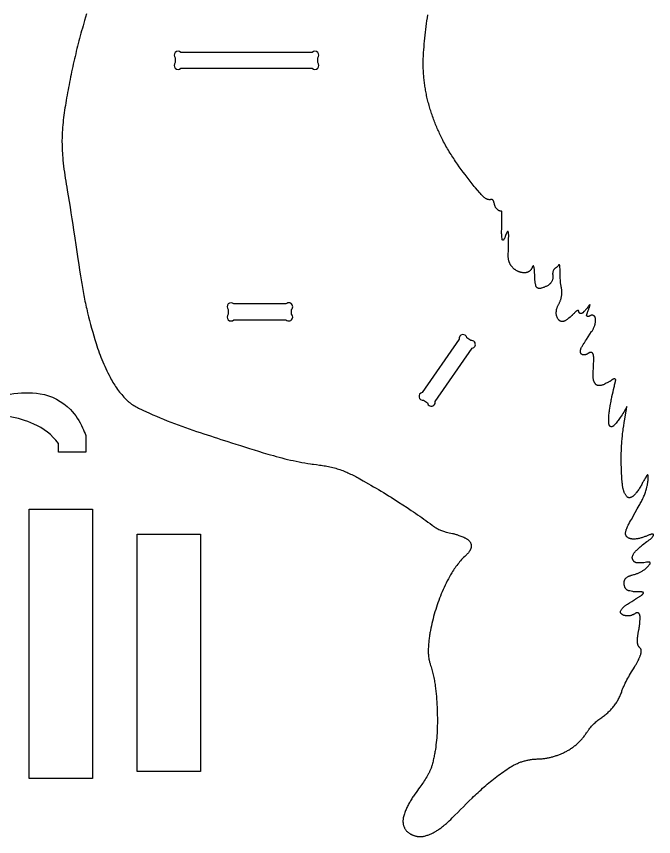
# Model space of a CAD drawing. Extents: x -775 to 742, y -538 to 729.
# Drawn here: x 119.4 to 361, y -532.9 to -222 of the extents above; entities that cross this region are included whole.
import ezdxf

# ---------------------------------------------------------------- set-up
doc = ezdxf.new("R2010")
doc.units = 0
doc.header["$MEASUREMENT"] = 0
doc.layers.get('0').update_dxf_attribs({"linetype": 'CONTINUOUS'})

msp = doc.modelspace()

# ---------------------------------------------------------------- linework, layer by layer
msp.add_lwpolyline([(146.04, -221.04), (145.64, -222.34), (145.25, -223.64), (144.97, -224.6), (144.69, -225.56), (144.42, -226.52), (144.15, -227.49), (143.89, -228.45), (143.63, -229.42), (143.37, -230.39), (143.12, -231.35), (142.87, -232.32), (142.62, -233.29), (142.38, -234.26), (142.14, -235.24), (141.9, -236.21), (141.67, -237.18), (141.44, -238.16), (141.22, -239.13), (141, -240.11), (140.78, -241.09), (140.57, -242.07), (140.36, -243.04), (140.15, -244.02), (139.95, -245), (139.75, -245.99), (139.56, -246.97), (139.37, -247.95), (139.18, -248.93), (139, -249.92), (138.82, -250.9), (138.64, -251.89), (138.46, -252.87), (138.3, -253.86), (138.13, -254.85), (137.98, -255.77), (137.83, -256.69), (137.69, -257.62), (137.55, -258.54), (137.43, -259.47), (137.31, -260.4), (137.19, -261.32), (137.09, -262.25), (137, -263.18), (136.92, -264.11), (136.85, -265.04), (136.79, -265.98), (136.75, -266.91), (136.73, -267.38), (136.72, -267.84), (136.71, -268.31), (136.7, -268.78), (136.7, -269.25), (136.7, -269.71), (136.71, -270.29), (136.72, -270.86), (136.73, -271.43), (136.75, -272), (136.78, -272.57), (136.81, -273.14), (136.84, -273.71), (136.88, -274.28), (136.92, -274.85), (136.97, -275.42), (137.07, -276.56), (137.18, -277.7), (137.31, -278.83), (137.45, -279.97), (137.6, -281.1), (137.76, -282.23), (137.93, -283.36), (138.1, -284.49), (138.29, -285.62), (138.48, -286.75), (138.67, -287.87), (139.05, -290.04), (139.41, -292.2), (139.77, -294.37), (140.11, -296.53), (140.45, -298.7), (140.79, -300.87), (141.11, -303.04), (141.44, -305.21), (142.08, -309.55), (142.73, -313.9), (143.05, -316.07), (143.38, -318.23), (143.71, -320.4), (144.05, -322.57), (144.17, -323.31), (144.29, -324.06), (144.42, -324.8), (144.55, -325.54), (144.68, -326.28), (144.82, -327.02), (144.96, -327.76), (145.11, -328.5), (145.26, -329.23), (145.41, -329.97), (145.57, -330.71), (145.73, -331.44), (145.9, -332.18), (146.06, -332.91), (146.41, -334.38), (146.77, -335.84), (147.14, -337.3), (147.53, -338.76), (147.93, -340.21), (148.34, -341.66), (148.76, -343.1), (149.19, -344.54), (149.64, -345.98), (149.92, -346.86), (150.21, -347.74), (150.51, -348.62), (150.83, -349.49), (151.15, -350.36), (151.49, -351.22), (151.83, -352.08), (152.18, -352.94), (152.55, -353.79), (152.93, -354.64), (153.31, -355.48), (153.71, -356.32), (154.12, -357.15), (154.53, -357.98), (154.96, -358.8), (155.4, -359.61), (155.71, -360.17), (156.03, -360.72), (156.36, -361.26), (156.7, -361.8), (157.05, -362.33), (157.41, -362.85), (157.77, -363.37), (158.15, -363.88), (158.54, -364.39), (158.94, -364.88), (159.35, -365.37), (159.76, -365.85), (160.19, -366.32), (160.63, -366.79), (161.08, -367.24), (161.53, -367.68), (161.72, -367.85), (161.91, -368.02), (162.1, -368.19), (162.3, -368.35), (162.5, -368.5), (162.7, -368.66), (162.9, -368.81), (163.11, -368.95), (163.32, -369.09), (163.53, -369.23), (163.95, -369.5), (164.39, -369.76), (164.83, -370.01), (165.28, -370.25), (165.73, -370.49), (166.19, -370.71), (166.65, -370.94), (167.11, -371.15), (167.57, -371.36), (168.49, -371.78), (169.83, -372.38), (171.18, -372.98), (172.52, -373.56), (173.88, -374.14), (175.23, -374.7), (176.6, -375.26), (177.96, -375.8), (179.33, -376.34), (180.71, -376.86), (182.08, -377.38), (183.47, -377.88), (184.85, -378.37), (186.24, -378.85), (187.64, -379.31), (189.04, -379.77), (190.44, -380.21), (191.75, -380.62), (193.06, -381.04), (194.36, -381.46), (195.67, -381.89), (196.98, -382.32), (198.28, -382.75), (199.59, -383.17), (200.9, -383.58), (202.63, -384.11), (204.35, -384.66), (207.79, -385.76), (209.51, -386.31), (211.24, -386.85), (212.96, -387.38), (213.83, -387.64), (214.69, -387.89), (215.76, -388.2), (216.83, -388.5), (217.91, -388.8), (218.98, -389.09), (220.06, -389.37), (221.14, -389.64), (222.22, -389.9), (223.31, -390.15), (224.39, -390.39), (225.48, -390.62), (226.57, -390.84), (227.67, -391.04), (228.76, -391.23), (229.86, -391.41), (230.96, -391.58), (231.51, -391.66), (232.06, -391.73), (233.2, -391.88), (234.33, -392.04), (234.9, -392.13), (235.47, -392.21), (236.03, -392.3), (236.6, -392.4), (237.16, -392.5), (237.72, -392.61), (238.28, -392.73), (238.84, -392.86), (239.4, -392.99), (239.95, -393.14), (240.51, -393.29), (241.06, -393.46), (241.58, -393.62), (242.09, -393.8), (242.6, -393.98), (243.11, -394.17), (243.62, -394.37), (244.12, -394.57), (244.62, -394.79), (245.11, -395), (245.6, -395.23), (246.09, -395.46), (246.58, -395.7), (247.07, -395.94), (247.55, -396.19), (248.03, -396.44), (248.5, -396.7), (248.98, -396.96), (250.92, -398.05), (252.86, -399.14), (253.83, -399.69), (254.79, -400.25), (255.76, -400.81), (256.72, -401.37), (257.67, -401.93), (258.63, -402.51), (259.58, -403.08), (260.53, -403.67), (261.47, -404.26), (262.41, -404.85), (263.34, -405.46), (264.27, -406.07), (265.88, -407.14), (267.49, -408.2), (269.1, -409.26), (269.91, -409.8), (270.71, -410.34), (271.51, -410.88), (272.3, -411.42), (273.09, -411.97), (273.88, -412.53), (274.66, -413.09), (275.44, -413.66), (276.21, -414.24), (276.98, -414.82), (277.28, -415.05), (277.59, -415.27), (277.9, -415.49), (278.22, -415.69), (278.54, -415.89), (278.87, -416.08), (279.2, -416.26), (279.54, -416.43), (279.88, -416.59), (280.23, -416.75), (280.58, -416.89), (280.93, -417.02), (281.29, -417.14), (281.65, -417.25), (282.01, -417.35), (282.38, -417.44), (282.94, -417.56), (283.52, -417.69), (284.1, -417.81), (284.68, -417.94), (284.97, -418.01), (285.26, -418.09), (285.54, -418.16), (285.81, -418.24), (286.09, -418.32), (286.35, -418.41), (286.61, -418.5), (286.86, -418.6), (287.2, -418.74), (287.54, -418.87), (288.26, -419.14), (288.63, -419.29), (288.99, -419.44), (289.35, -419.6), (289.52, -419.69), (289.7, -419.78), (289.87, -419.87), (290.03, -419.97), (290.2, -420.07), (290.36, -420.18), (290.51, -420.29), (290.66, -420.41), (290.8, -420.53), (290.93, -420.66), (291.06, -420.79), (291.19, -420.93), (291.3, -421.08), (291.41, -421.23), (291.5, -421.39), (291.59, -421.56), (291.67, -421.73), (291.74, -421.91), (291.78, -422.05), (291.82, -422.19), (291.84, -422.33), (291.86, -422.47), (291.87, -422.61), (291.87, -422.75), (291.87, -422.89), (291.86, -423.03), (291.84, -423.17), (291.81, -423.3), (291.78, -423.44), (291.74, -423.58), (291.7, -423.71), (291.65, -423.84), (291.6, -423.97), (291.54, -424.11), (291.48, -424.23), (291.41, -424.36), (291.34, -424.49), (291.26, -424.61), (291.18, -424.74), (291.1, -424.86), (290.92, -425.09), (290.74, -425.32), (290.55, -425.53), (290.35, -425.74), (290.15, -425.94), (289.75, -426.31), (289.35, -426.7), (288.96, -427.1), (288.57, -427.5), (288.19, -427.91), (287.81, -428.32), (287.44, -428.75), (287.08, -429.18), (286.72, -429.62), (286.38, -430.06), (286.04, -430.51), (285.71, -430.96), (285.39, -431.43), (285.08, -431.89), (284.78, -432.36), (284.49, -432.84), (284.04, -433.62), (283.6, -434.4), (283.18, -435.19), (282.76, -435.98), (282.36, -436.78), (281.96, -437.59), (281.58, -438.4), (281.21, -439.22), (280.85, -440.05), (280.5, -440.87), (280.16, -441.71), (279.83, -442.54), (279.51, -443.38), (279.21, -444.23), (278.92, -445.08), (278.63, -445.93), (278.36, -446.79), (278.09, -447.67), (277.84, -448.54), (277.59, -449.42), (277.35, -450.31), (277.13, -451.19), (276.92, -452.09), (276.72, -452.98), (276.53, -453.87), (276.36, -454.77), (276.28, -455.22), (276.2, -455.67), (276.13, -456.12), (276.06, -456.58), (275.99, -457.03), (275.93, -457.48), (275.87, -457.93), (275.82, -458.39), (275.77, -458.84), (275.72, -459.29), (275.68, -459.75), (275.64, -460.2), (275.6, -460.66), (275.58, -461.12), (275.56, -461.58), (275.54, -462.04), (275.54, -462.5), (275.54, -462.96), (275.56, -463.42), (275.58, -463.88), (275.62, -464.33), (275.67, -464.79), (275.73, -465.24), (275.77, -465.47), (275.81, -465.7), (275.86, -465.92), (275.91, -466.14), (275.96, -466.37), (276.01, -466.59), (276.08, -466.81), (276.14, -467.03), (276.21, -467.25), (276.28, -467.47), (276.46, -467.98), (276.62, -468.49), (276.78, -469), (276.93, -469.51), (277.07, -470.02), (277.2, -470.54), (277.33, -471.06), (277.45, -471.58), (277.56, -472.1), (277.67, -472.62), (277.77, -473.14), (277.87, -473.67), (277.95, -474.19), (278.04, -474.72), (278.11, -475.25), (278.18, -475.78), (278.31, -476.78), (278.42, -477.78), (278.52, -478.78), (278.62, -479.78), (278.7, -480.79), (278.77, -481.79), (278.83, -482.79), (278.89, -483.79), (278.93, -484.8), (278.96, -485.8), (278.98, -486.81), (278.99, -487.81), (279, -488.82), (278.99, -489.83), (278.97, -490.83), (278.95, -491.84), (278.91, -492.74), (278.87, -493.64), (278.81, -494.54), (278.75, -495.43), (278.67, -496.33), (278.58, -497.22), (278.47, -498.11), (278.36, -499), (278.23, -499.89), (278.15, -500.33), (278.08, -500.77), (278, -501.21), (277.92, -501.66), (277.84, -502.1), (277.75, -502.54), (277.65, -502.98), (277.56, -503.42), (277.46, -503.85), (277.35, -504.29), (277.24, -504.73), (277.13, -505.17), (277.01, -505.6), (276.89, -506.04), (276.81, -506.32), (276.72, -506.59), (276.63, -506.87), (276.53, -507.14), (276.43, -507.41), (276.32, -507.68), (276.2, -507.94), (276.08, -508.21), (275.96, -508.47), (275.83, -508.73), (275.7, -508.99), (275.57, -509.24), (275.43, -509.5), (275.29, -509.75), (274.99, -510.25), (274.69, -510.74), (274.38, -511.23), (274.05, -511.72), (273.73, -512.19), (273.39, -512.67), (273.06, -513.14), (272.38, -514.07), (271.89, -514.74), (271.41, -515.41), (270.92, -516.09), (270.44, -516.78), (269.97, -517.48), (269.74, -517.83), (269.51, -518.19), (269.28, -518.54), (269.06, -518.9), (268.84, -519.26), (268.63, -519.62), (268.42, -519.99), (268.22, -520.36), (268.02, -520.73), (267.83, -521.1), (267.64, -521.47), (267.46, -521.85), (267.29, -522.23), (267.12, -522.61), (266.97, -523), (266.81, -523.39), (266.67, -523.78), (266.54, -524.17), (266.41, -524.57), (266.3, -524.97), (266.19, -525.37), (266.09, -525.78), (266.06, -525.96), (266.02, -526.16), (266, -526.35), (265.98, -526.54), (265.97, -526.74), (265.96, -526.93), (265.96, -527.13), (265.96, -527.32), (265.98, -527.52), (265.99, -527.71), (266.02, -527.9), (266.05, -528.1), (266.09, -528.29), (266.13, -528.47), (266.18, -528.66), (266.24, -528.84), (266.31, -529.05), (266.39, -529.25), (266.48, -529.45), (266.58, -529.65), (266.69, -529.84), (266.81, -530.03), (266.93, -530.22), (267.06, -530.4), (267.2, -530.57), (267.35, -530.74), (267.5, -530.9), (267.66, -531.05), (267.83, -531.2), (268, -531.34), (268.17, -531.48), (268.35, -531.6), (268.51, -531.7), (268.68, -531.8), (268.84, -531.89), (269.01, -531.98), (269.18, -532.07), (269.35, -532.15), (269.52, -532.23), (269.7, -532.3), (269.88, -532.37), (270.06, -532.43), (270.24, -532.49), (270.42, -532.55), (270.6, -532.6), (270.79, -532.65), (270.97, -532.69), (271.16, -532.72), (271.35, -532.76), (271.54, -532.78), (271.72, -532.81), (271.91, -532.83), (272.1, -532.84), (272.29, -532.85), (272.48, -532.85), (272.67, -532.85), (272.86, -532.84), (273.05, -532.83), (273.24, -532.81), (273.43, -532.79), (273.62, -532.76), (273.81, -532.73), (273.99, -532.69), (274.18, -532.64), (274.49, -532.56), (274.8, -532.47), (275.1, -532.37), (275.41, -532.27), (275.71, -532.16), (276.01, -532.04), (276.3, -531.92), (276.6, -531.79), (276.89, -531.66), (277.18, -531.52), (277.46, -531.38), (277.75, -531.23), (278.03, -531.07), (278.31, -530.91), (278.58, -530.74), (278.85, -530.57), (279.17, -530.37), (279.48, -530.16), (279.79, -529.94), (280.09, -529.72), (280.39, -529.5), (280.69, -529.27), (280.98, -529.05), (281.27, -528.81), (281.56, -528.57), (281.85, -528.33), (282.13, -528.09), (282.41, -527.85), (282.97, -527.35), (283.52, -526.84), (284.06, -526.32), (284.6, -525.8), (285.13, -525.27), (285.66, -524.74), (286.71, -523.67), (287.76, -522.61), (288.85, -521.51), (289.95, -520.41), (291.06, -519.33), (292.17, -518.24), (292.73, -517.71), (293.29, -517.17), (293.86, -516.64), (294.43, -516.11), (295, -515.59), (295.57, -515.07), (296.15, -514.55), (296.73, -514.03), (297.32, -513.52), (297.9, -513.02), (298.5, -512.52), (299.09, -512.02), (299.69, -511.53), (300.3, -511.05), (300.91, -510.57), (301.52, -510.09), (302.14, -509.62), (302.76, -509.16), (303.39, -508.71), (304.02, -508.26), (304.66, -507.82), (305.31, -507.39), (305.96, -506.96), (306.62, -506.54), (306.91, -506.36), (307.21, -506.18), (307.51, -506.01), (307.82, -505.84), (308.13, -505.68), (308.44, -505.52), (308.75, -505.37), (309.06, -505.23), (309.38, -505.09), (309.7, -504.95), (310.02, -504.82), (310.34, -504.7), (310.67, -504.58), (311, -504.47), (311.33, -504.37), (311.66, -504.26), (311.99, -504.17), (312.32, -504.08), (312.66, -504), (313, -503.92), (313.33, -503.84), (313.67, -503.78), (314.01, -503.72), (314.36, -503.66), (314.7, -503.61), (315.04, -503.57), (315.39, -503.53), (315.73, -503.5), (316.08, -503.47), (316.42, -503.45), (316.77, -503.44), (317.12, -503.43), (317.45, -503.42), (317.79, -503.41), (318.12, -503.39), (318.46, -503.36), (318.79, -503.33), (319.13, -503.3), (319.46, -503.26), (319.8, -503.21), (320.13, -503.16), (320.46, -503.1), (320.79, -503.04), (321.12, -502.98), (321.45, -502.9), (321.78, -502.83), (322.11, -502.75), (322.44, -502.66), (322.76, -502.57), (323.08, -502.48), (323.41, -502.38), (323.73, -502.28), (324.05, -502.18), (324.37, -502.06), (324.68, -501.95), (325, -501.83), (325.31, -501.71), (325.63, -501.59), (325.94, -501.46), (326.24, -501.32), (326.55, -501.19), (326.86, -501.05), (327.16, -500.9), (327.46, -500.76), (327.77, -500.6), (328.08, -500.44), (328.39, -500.27), (328.7, -500.09), (329, -499.91), (329.3, -499.73), (329.59, -499.53), (329.89, -499.34), (330.18, -499.14), (330.46, -498.93), (330.75, -498.72), (331.03, -498.5), (331.3, -498.28), (331.58, -498.05), (331.84, -497.82), (332.11, -497.59), (332.37, -497.35), (332.63, -497.1), (332.88, -496.85), (333.13, -496.6), (333.37, -496.34), (333.61, -496.08), (333.84, -495.81), (334.07, -495.54), (334.3, -495.27), (334.52, -494.99), (334.73, -494.71), (334.94, -494.43), (335.14, -494.14), (335.34, -493.85), (335.54, -493.56), (335.73, -493.26), (335.85, -493.06), (335.98, -492.86), (336.11, -492.67), (336.25, -492.48), (336.39, -492.28), (336.53, -492.1), (336.82, -491.73), (337.12, -491.37), (337.43, -491.02), (337.76, -490.67), (338.09, -490.34), (338.43, -490.01), (338.77, -489.69), (339.13, -489.38), (339.49, -489.08), (339.86, -488.78), (340.23, -488.49), (340.61, -488.21), (340.99, -487.94), (341.33, -487.7), (341.66, -487.46), (341.98, -487.21), (342.31, -486.96), (342.63, -486.7), (342.94, -486.44), (343.25, -486.18), (343.56, -485.91), (343.86, -485.63), (344.16, -485.35), (344.45, -485.07), (344.74, -484.78), (345.02, -484.48), (345.29, -484.18), (345.56, -483.87), (345.82, -483.55), (346.07, -483.24), (346.32, -482.92), (346.55, -482.59), (346.78, -482.26), (346.99, -481.93), (347.2, -481.59), (347.41, -481.24), (347.6, -480.89), (347.79, -480.53), (347.97, -480.17), (348.14, -479.81), (348.3, -479.44), (348.45, -479.07), (348.6, -478.7), (348.74, -478.32), (348.87, -477.94), (348.99, -477.61), (349.11, -477.28), (349.23, -476.96), (349.36, -476.63), (349.49, -476.31), (349.63, -475.99), (349.77, -475.67), (349.92, -475.36), (350.07, -475.04), (350.22, -474.73), (350.54, -474.1), (350.86, -473.49), (351.2, -472.87), (351.54, -472.26), (351.89, -471.66), (352.25, -471.05), (352.61, -470.45), (353.32, -469.25), (353.68, -468.65), (354.03, -468.05), (354.3, -467.59), (354.56, -467.12), (354.82, -466.65), (355.07, -466.17), (355.31, -465.68), (355.43, -465.44), (355.54, -465.2), (355.64, -464.95), (355.75, -464.71), (355.85, -464.46), (355.94, -464.22), (356, -464.04), (356.07, -463.86), (356.12, -463.67), (356.18, -463.48), (356.22, -463.28), (356.26, -463.09), (356.28, -462.89), (356.3, -462.7), (356.3, -462.6), (356.3, -462.51), (356.29, -462.41), (356.28, -462.32), (356.27, -462.23), (356.25, -462.13), (356.23, -462.04), (356.2, -461.96), (356.17, -461.87), (356.13, -461.78), (356.08, -461.7), (356.03, -461.62), (355.98, -461.54), (355.91, -461.46), (355.85, -461.39), (355.77, -461.31), (355.67, -461.22), (355.58, -461.13), (355.5, -461.03), (355.42, -460.93), (355.35, -460.83), (355.28, -460.73), (355.22, -460.63), (355.16, -460.52), (355.11, -460.41), (355.07, -460.3), (355.03, -460.19), (354.99, -460.07), (354.96, -459.95), (354.94, -459.83), (354.91, -459.7), (354.9, -459.58), (354.86, -459.26), (354.84, -458.94), (354.84, -458.62), (354.84, -458.3), (354.85, -457.99), (354.87, -457.68), (354.9, -457.36), (354.94, -457.05), (354.98, -456.74), (355.03, -456.43), (355.08, -456.12), (355.14, -455.81), (355.26, -455.19), (355.38, -454.56), (355.46, -454.12), (355.53, -453.67), (355.59, -453.23), (355.64, -452.79), (355.69, -452.35), (355.73, -451.9), (355.81, -451.01), (355.84, -450.7), (355.86, -450.39), (355.87, -450.08), (355.87, -449.93), (355.87, -449.78), (355.86, -449.62), (355.84, -449.47), (355.82, -449.32), (355.79, -449.17), (355.76, -449.02), (355.71, -448.87), (355.66, -448.71), (355.59, -448.56), (355.56, -448.5), (355.53, -448.45), (355.5, -448.4), (355.46, -448.35), (355.43, -448.31), (355.38, -448.27), (355.34, -448.23), (355.3, -448.2), (355.2, -448.14), (355.1, -448.09), (354.99, -448.05), (354.88, -448.03), (354.77, -448.02), (354.66, -448.02), (354.55, -448.03), (354.43, -448.06), (354.32, -448.1), (354.22, -448.14), (354.11, -448.21), (354.02, -448.28), (353.94, -448.35), (353.86, -448.41), (353.69, -448.52), (353.52, -448.62), (353.35, -448.71), (353.17, -448.79), (352.99, -448.87), (352.63, -449.01), (352.47, -449.07), (352.3, -449.12), (352.13, -449.16), (351.95, -449.19), (351.77, -449.22), (351.58, -449.23), (351.4, -449.24), (351.21, -449.24), (351.03, -449.24), (350.85, -449.23), (350.66, -449.21), (350.49, -449.19), (350.31, -449.16), (350.15, -449.13), (349.98, -449.09), (349.83, -449.05), (349.71, -449.01), (349.57, -448.96), (349.44, -448.9), (349.29, -448.83), (349.15, -448.74), (349.02, -448.65), (348.89, -448.55), (348.76, -448.45), (348.65, -448.33), (348.6, -448.28), (348.56, -448.22), (348.52, -448.15), (348.48, -448.09), (348.45, -448.03), (348.42, -447.96), (348.4, -447.9), (348.38, -447.83), (348.38, -447.77), (348.37, -447.7), (348.38, -447.63), (348.39, -447.56), (348.41, -447.49), (348.44, -447.42), (348.55, -447.21), (348.67, -447), (348.79, -446.8), (348.93, -446.61), (349.07, -446.43), (349.22, -446.25), (349.38, -446.07), (349.55, -445.91), (349.72, -445.75), (349.89, -445.59), (350.08, -445.44), (350.26, -445.29), (350.45, -445.15), (350.65, -445.01), (350.84, -444.88), (351.04, -444.74), (351.45, -444.49), (351.86, -444.23), (352.69, -443.74), (353.1, -443.49), (353.49, -443.24), (353.69, -443.11), (353.88, -442.97), (354.06, -442.84), (354.25, -442.7), (354.34, -442.63), (354.43, -442.57), (354.63, -442.44), (354.83, -442.32), (355.04, -442.2), (355.47, -441.97), (355.68, -441.86), (355.89, -441.74), (356.1, -441.61), (356.29, -441.48), (356.39, -441.41), (356.48, -441.33), (356.57, -441.26), (356.66, -441.18), (356.74, -441.1), (356.82, -441.01), (356.89, -440.92), (356.97, -440.82), (357.03, -440.73), (357.09, -440.62), (357.15, -440.51), (357.2, -440.4), (357.13, -440.35), (357.06, -440.31), (356.99, -440.28), (356.92, -440.25), (356.84, -440.23), (356.77, -440.2), (356.69, -440.19), (356.61, -440.17), (356.46, -440.15), (356.3, -440.14), (356.14, -440.14), (355.98, -440.15), (355.72, -440.16), (355.47, -440.16), (355.21, -440.16), (354.96, -440.15), (354.45, -440.13), (353.93, -440.1), (353.67, -440.08), (353.41, -440.05), (353.16, -440.01), (352.91, -439.97), (352.41, -439.88), (351.9, -439.78), (351.75, -439.75), (351.6, -439.71), (351.46, -439.67), (351.31, -439.63), (351.17, -439.57), (351.04, -439.51), (350.9, -439.43), (350.78, -439.34), (350.65, -439.23), (350.54, -439.12), (350.44, -439), (350.34, -438.87), (350.26, -438.74), (350.19, -438.6), (350.12, -438.46), (350.06, -438.32), (350.01, -438.17), (349.97, -438.01), (349.93, -437.86), (349.9, -437.7), (349.87, -437.54), (349.85, -437.39), (349.82, -437.07), (349.81, -436.93), (349.8, -436.79), (349.8, -436.64), (349.81, -436.5), (349.82, -436.35), (349.84, -436.21), (349.86, -436.07), (349.89, -435.93), (349.93, -435.79), (349.98, -435.65), (350.03, -435.52), (350.1, -435.39), (350.17, -435.27), (350.25, -435.15), (350.34, -435.04), (350.44, -434.94), (350.61, -434.79), (350.77, -434.66), (350.95, -434.53), (351.13, -434.42), (351.31, -434.32), (351.5, -434.22), (351.69, -434.13), (351.89, -434.05), (352.08, -433.98), (352.28, -433.91), (352.49, -433.84), (352.69, -433.78), (353.1, -433.66), (353.51, -433.55), (353.78, -433.47), (354.05, -433.38), (354.32, -433.29), (354.59, -433.2), (354.86, -433.09), (355.12, -432.99), (355.39, -432.87), (355.65, -432.75), (355.9, -432.63), (356.16, -432.49), (356.41, -432.36), (356.65, -432.21), (356.9, -432.07), (357.14, -431.91), (357.37, -431.75), (357.6, -431.59), (357.73, -431.49), (357.86, -431.39), (357.98, -431.28), (358.1, -431.18), (358.34, -430.96), (358.57, -430.73), (358.79, -430.49), (359.01, -430.25), (359.22, -430), (359.43, -429.75), (359.54, -429.62), (359.59, -429.56), (359.64, -429.49), (359.68, -429.42), (359.7, -429.39), (359.71, -429.35), (359.72, -429.31), (359.72, -429.26), (359.72, -429.22), (359.72, -429.17), (359.71, -429.12), (359.69, -429.07), (359.67, -429.03), (359.65, -428.99), (359.62, -428.96), (359.59, -428.93), (359.56, -428.9), (359.52, -428.88), (359.48, -428.86), (359.44, -428.85), (359.36, -428.82), (359.27, -428.81), (359.17, -428.81), (359.06, -428.81), (358.95, -428.82), (358.73, -428.85), (358.29, -428.92), (357.81, -428.99), (357.32, -429.05), (356.83, -429.11), (356.58, -429.13), (356.34, -429.15), (356.09, -429.16), (355.84, -429.17), (355.59, -429.17), (355.35, -429.16), (355.1, -429.15), (354.86, -429.12), (354.62, -429.09), (354.38, -429.05), (354.24, -429.02), (354.11, -428.97), (353.98, -428.92), (353.86, -428.85), (353.74, -428.77), (353.63, -428.69), (353.52, -428.59), (353.42, -428.49), (353.33, -428.38), (353.24, -428.27), (353.17, -428.15), (353.1, -428.02), (353.04, -427.9), (352.99, -427.76), (352.95, -427.63), (352.92, -427.49), (352.9, -427.4), (352.89, -427.31), (352.89, -427.21), (352.89, -427.12), (352.9, -427.02), (352.91, -426.93), (352.92, -426.84), (352.94, -426.74), (352.96, -426.65), (352.99, -426.56), (353.05, -426.38), (353.12, -426.2), (353.21, -426.02), (353.31, -425.85), (353.41, -425.68), (353.52, -425.51), (353.64, -425.35), (353.76, -425.19), (353.88, -425.04), (354.01, -424.89), (354.13, -424.75), (354.36, -424.5), (354.61, -424.25), (354.86, -424), (355.12, -423.75), (355.38, -423.5), (355.65, -423.26), (355.92, -423.02), (356.2, -422.79), (356.48, -422.55), (356.76, -422.32), (357.33, -421.87), (357.9, -421.44), (358.46, -421.01), (358.67, -420.86), (358.88, -420.72), (359.32, -420.43), (359.54, -420.28), (359.75, -420.13), (359.95, -419.97), (360.05, -419.89), (360.15, -419.81), (360.26, -419.7), (360.37, -419.57), (360.47, -419.45), (360.57, -419.31), (360.66, -419.17), (360.74, -419.03), (360.82, -418.89), (360.88, -418.75), (360.93, -418.65), (360.95, -418.59), (360.96, -418.54), (360.97, -418.48), (360.97, -418.43), (360.96, -418.41), (360.95, -418.39), (360.93, -418.37), (360.91, -418.35), (360.83, -418.31), (360.76, -418.28), (360.68, -418.26), (360.6, -418.25), (360.52, -418.24), (360.44, -418.25), (360.36, -418.26), (360.27, -418.27), (360.19, -418.29), (360.11, -418.31), (359.95, -418.37), (359.79, -418.42), (359.63, -418.47), (359.35, -418.56), (359.07, -418.65), (358.8, -418.75), (358.52, -418.86), (357.97, -419.08), (357.7, -419.19), (357.42, -419.29), (357.12, -419.4), (356.81, -419.5), (356.51, -419.6), (356.2, -419.69), (355.88, -419.78), (355.57, -419.85), (355.26, -419.92), (354.94, -419.98), (354.62, -420.03), (354.3, -420.07), (353.98, -420.09), (353.66, -420.1), (353.34, -420.1), (353.18, -420.1), (353.02, -420.09), (352.85, -420.08), (352.69, -420.06), (352.53, -420.04), (352.37, -420.02), (352.27, -420), (352.16, -419.98), (352.06, -419.95), (351.96, -419.92), (351.86, -419.88), (351.76, -419.84), (351.66, -419.8), (351.56, -419.76), (351.47, -419.71), (351.37, -419.66), (351.28, -419.6), (351.2, -419.54), (351.11, -419.48), (351.03, -419.41), (350.95, -419.34), (350.88, -419.27), (350.81, -419.2), (350.74, -419.12), (350.68, -419.04), (350.62, -418.96), (350.56, -418.87), (350.51, -418.78), (350.47, -418.69), (350.43, -418.6), (350.4, -418.5), (350.37, -418.41), (350.35, -418.31), (350.33, -418.2), (350.32, -418.1), (350.32, -417.99), (350.33, -417.88), (350.34, -417.77), (350.36, -417.59), (350.4, -417.41), (350.43, -417.23), (350.47, -417.06), (350.51, -416.88), (350.56, -416.71), (350.61, -416.54), (350.67, -416.37), (350.78, -416.04), (350.91, -415.72), (351.05, -415.4), (351.2, -415.09), (351.35, -414.78), (351.52, -414.47), (351.68, -414.17), (351.86, -413.86), (352.2, -413.25), (352.55, -412.63), (354.02, -410), (354.75, -408.69), (355.13, -408.04), (355.5, -407.38), (355.72, -407), (355.93, -406.62), (356.14, -406.24), (356.35, -405.85), (356.55, -405.47), (356.75, -405.08), (356.94, -404.68), (357.12, -404.29), (357.3, -403.89), (357.47, -403.49), (357.63, -403.08), (357.78, -402.68), (357.93, -402.27), (358.06, -401.85), (358.18, -401.43), (358.3, -401.01), (358.43, -400.46), (358.56, -399.91), (358.61, -399.63), (358.67, -399.35), (358.72, -399.07), (358.76, -398.8), (358.8, -398.52), (358.84, -398.24), (358.87, -397.96), (358.89, -397.68), (358.91, -397.4), (358.93, -397.12), (358.93, -396.83), (358.93, -396.55), (358.93, -396.44), (358.94, -396.33), (358.95, -396.22), (358.94, -396.11), (358.94, -396.06), (358.92, -396.01), (358.91, -395.97), (358.89, -395.92), (358.86, -395.88), (358.82, -395.84), (358.77, -395.81), (358.71, -395.78), (358.66, -395.8), (358.61, -395.83), (358.57, -395.86), (358.53, -395.9), (358.49, -395.94), (358.45, -395.98), (358.38, -396.07), (358.32, -396.17), (358.27, -396.27), (358.21, -396.38), (358.15, -396.47), (357.81, -397.03), (357.46, -397.59), (357.29, -397.88), (357.12, -398.16), (356.96, -398.45), (356.81, -398.73), (356.45, -399.42), (356.26, -399.76), (356.07, -400.11), (355.87, -400.46), (355.67, -400.81), (355.46, -401.15), (355.24, -401.49), (355.01, -401.82), (354.78, -402.14), (354.53, -402.46), (354.41, -402.61), (354.28, -402.76), (354.15, -402.91), (354.02, -403.05), (353.88, -403.19), (353.75, -403.33), (353.61, -403.47), (353.46, -403.6), (353.32, -403.72), (353.17, -403.84), (353.05, -403.93), (352.93, -404.02), (352.79, -404.1), (352.65, -404.18), (352.51, -404.24), (352.36, -404.3), (352.21, -404.35), (352.05, -404.39), (351.9, -404.42), (351.82, -404.43), (351.75, -404.43), (351.68, -404.43), (351.6, -404.43), (351.53, -404.42), (351.46, -404.41), (351.39, -404.39), (351.32, -404.37), (351.25, -404.35), (351.19, -404.31), (351.13, -404.28), (351.07, -404.24), (351.01, -404.19), (350.95, -404.14), (350.8, -403.97), (350.65, -403.79), (350.52, -403.61), (350.39, -403.43), (350.27, -403.24), (350.16, -403.05), (350.05, -402.86), (349.96, -402.66), (349.87, -402.46), (349.78, -402.26), (349.71, -402.05), (349.63, -401.84), (349.57, -401.63), (349.51, -401.41), (349.45, -401.2), (349.4, -400.98), (349.36, -400.76), (349.32, -400.54), (349.28, -400.31), (349.24, -400.09), (349.18, -399.64), (349.13, -399.19), (349.09, -398.74), (349.06, -398.29), (348.99, -397.4), (348.91, -396.3), (348.84, -395.19), (348.78, -394.08), (348.74, -392.97), (348.71, -391.85), (348.69, -390.74), (348.69, -389.62), (348.7, -388.5), (348.72, -387.38), (348.74, -386.82), (348.76, -386.26), (348.79, -385.71), (348.82, -385.15), (348.85, -384.59), (348.88, -384.03), (348.92, -383.48), (348.97, -382.92), (349.01, -382.37), (349.07, -381.81), (349.12, -381.26), (349.18, -380.71), (349.24, -380.16), (349.31, -379.61), (349.39, -379), (349.47, -378.39), (349.65, -377.17), (349.84, -375.95), (350.04, -374.73), (350.44, -372.28), (350.64, -371.06), (350.83, -369.85), (350.55, -370.39), (350.26, -370.92), (349.95, -371.46), (349.64, -371.98), (349.33, -372.5), (349, -373.02), (348.67, -373.54), (348.34, -374.05), (348.1, -374.42), (347.84, -374.78), (347.58, -375.14), (347.31, -375.49), (347.04, -375.84), (346.75, -376.18), (346.46, -376.51), (346.16, -376.84), (346.04, -376.97), (345.91, -377.1), (345.78, -377.22), (345.72, -377.27), (345.65, -377.32), (345.58, -377.37), (345.5, -377.41), (345.42, -377.45), (345.34, -377.48), (345.25, -377.5), (345.16, -377.52), (345.07, -377.53), (344.97, -377.53), (344.87, -377.53), (344.78, -377.51), (344.7, -377.49), (344.62, -377.46), (344.55, -377.43), (344.49, -377.39), (344.43, -377.35), (344.37, -377.3), (344.32, -377.24), (344.27, -377.18), (344.23, -377.12), (344.19, -377.05), (344.16, -376.98), (344.13, -376.9), (344.1, -376.82), (344.08, -376.74), (344.04, -376.58), (344.02, -376.4), (344, -376.22), (343.99, -376.04), (343.98, -375.68), (343.97, -375.35), (343.96, -374.89), (343.97, -374.43), (343.99, -373.96), (344.02, -373.49), (344.06, -373.02), (344.11, -372.54), (344.17, -372.06), (344.23, -371.58), (344.3, -371.1), (344.37, -370.62), (344.52, -369.67), (344.84, -367.82), (344.92, -367.39), (345, -366.96), (345.09, -366.52), (345.18, -366.09), (345.38, -365.21), (345.59, -364.32), (345.8, -363.44), (346, -362.57), (346.1, -362.13), (346.2, -361.71), (346.28, -361.28), (346.37, -360.86), (346.39, -360.77), (346.41, -360.68), (346.48, -360.48), (346.54, -360.27), (346.57, -360.17), (346.59, -360.07), (346.61, -359.97), (346.62, -359.87), (346.61, -359.78), (346.6, -359.74), (346.59, -359.7), (346.58, -359.67), (346.56, -359.63), (346.54, -359.6), (346.51, -359.57), (346.48, -359.54), (346.45, -359.51), (346.41, -359.49), (346.36, -359.47), (346.28, -359.44), (346.21, -359.43), (346.13, -359.41), (346.06, -359.41), (345.99, -359.41), (345.92, -359.42), (345.85, -359.43), (345.78, -359.45), (345.71, -359.47), (345.64, -359.49), (345.57, -359.52), (345.5, -359.56), (345.37, -359.63), (345.24, -359.72), (345.12, -359.81), (344.99, -359.91), (344.74, -360.11), (344.61, -360.21), (344.48, -360.29), (344.36, -360.37), (344.23, -360.44), (344.03, -360.53), (343.83, -360.63), (343.43, -360.85), (343.02, -361.08), (342.6, -361.3), (342.39, -361.4), (342.18, -361.51), (341.97, -361.6), (341.75, -361.68), (341.53, -361.76), (341.31, -361.82), (341.09, -361.87), (340.98, -361.89), (340.86, -361.91), (340.65, -361.93), (340.43, -361.94), (340.32, -361.95), (340.21, -361.94), (340.1, -361.93), (339.99, -361.92), (339.88, -361.9), (339.78, -361.88), (339.67, -361.85), (339.57, -361.82), (339.47, -361.77), (339.38, -361.72), (339.29, -361.67), (339.2, -361.6), (339.09, -361.5), (338.99, -361.4), (338.89, -361.29), (338.8, -361.17), (338.72, -361.05), (338.64, -360.93), (338.57, -360.8), (338.5, -360.67), (338.44, -360.53), (338.39, -360.39), (338.34, -360.25), (338.29, -360.11), (338.25, -359.97), (338.22, -359.83), (338.15, -359.54), (338.1, -359.28), (338.07, -359.01), (338.04, -358.73), (338.02, -358.46), (338.01, -358.18), (338.01, -357.91), (338.01, -357.63), (338.02, -357.35), (338.04, -357.07), (338.05, -356.79), (338.09, -356.24), (338.14, -355.69), (338.18, -355.15), (338.2, -354.77), (338.22, -354.38), (338.24, -353.99), (338.25, -353.59), (338.26, -352.8), (338.28, -352.03), (338.28, -351.72), (338.27, -351.4), (338.27, -351.24), (338.26, -351.08), (338.24, -350.93), (338.22, -350.77), (338.2, -350.61), (338.17, -350.46), (338.13, -350.31), (338.08, -350.16), (338.03, -350.02), (337.96, -349.88), (337.89, -349.75), (337.8, -349.63), (337.77, -349.58), (337.73, -349.55), (337.69, -349.51), (337.65, -349.48), (337.6, -349.46), (337.55, -349.44), (337.5, -349.42), (337.45, -349.4), (337.34, -349.38), (337.22, -349.38), (337.1, -349.38), (336.98, -349.4), (336.86, -349.42), (336.73, -349.46), (336.62, -349.5), (336.5, -349.55), (336.4, -349.6), (336.3, -349.66), (336.21, -349.72), (336.13, -349.79), (336.06, -349.84), (335.99, -349.9), (335.9, -349.96), (335.82, -350.01), (335.72, -350.05), (335.63, -350.1), (335.52, -350.14), (335.42, -350.18), (335.31, -350.21), (335.2, -350.24), (335.09, -350.26), (334.98, -350.28), (334.86, -350.3), (334.75, -350.31), (334.64, -350.31), (334.52, -350.31), (334.41, -350.31), (334.3, -350.3), (334.2, -350.28), (334.09, -350.25), (333.99, -350.23), (333.9, -350.19), (333.81, -350.15), (333.72, -350.1), (333.64, -350.04), (333.57, -349.98), (333.5, -349.91), (333.44, -349.83), (333.39, -349.74), (333.34, -349.65), (333.31, -349.55), (333.28, -349.44), (333.26, -349.3), (333.24, -349.15), (333.24, -349.01), (333.24, -348.88), (333.25, -348.74), (333.26, -348.6), (333.28, -348.47), (333.31, -348.34), (333.34, -348.21), (333.38, -348.08), (333.42, -347.95), (333.47, -347.82), (333.52, -347.7), (333.57, -347.58), (333.63, -347.45), (333.69, -347.33), (333.83, -347.09), (333.97, -346.85), (334.12, -346.62), (334.28, -346.39), (334.59, -345.93), (334.75, -345.7), (334.89, -345.47), (335.21, -344.98), (335.53, -344.48), (336.18, -343.48), (336.84, -342.48), (337.48, -341.48), (337.62, -341.27), (337.75, -341.06), (337.88, -340.84), (338.01, -340.61), (338.13, -340.39), (338.25, -340.16), (338.36, -339.93), (338.46, -339.7), (338.55, -339.46), (338.64, -339.22), (338.72, -338.98), (338.78, -338.74), (338.84, -338.49), (338.88, -338.24), (338.91, -337.99), (338.93, -337.73), (338.94, -337.42), (338.95, -337.11), (338.96, -336.96), (338.95, -336.8), (338.95, -336.65), (338.93, -336.5), (338.9, -336.36), (338.87, -336.22), (338.82, -336.08), (338.79, -336.02), (338.76, -335.95), (338.72, -335.89), (338.68, -335.83), (338.64, -335.77), (338.59, -335.71), (338.54, -335.66), (338.48, -335.61), (338.42, -335.56), (338.35, -335.51), (338.25, -335.45), (338.15, -335.4), (338.05, -335.35), (337.94, -335.32), (337.84, -335.3), (337.73, -335.29), (337.63, -335.29), (337.52, -335.29), (337.42, -335.3), (337.31, -335.32), (337.21, -335.35), (337.11, -335.38), (337.01, -335.42), (336.92, -335.47), (336.82, -335.52), (336.73, -335.58), (336.67, -335.62), (336.61, -335.65), (336.55, -335.68), (336.48, -335.71), (336.41, -335.73), (336.34, -335.75), (336.27, -335.76), (336.19, -335.77), (336.12, -335.77), (336.05, -335.76), (335.98, -335.75), (335.92, -335.74), (335.85, -335.71), (335.79, -335.68), (335.73, -335.64), (335.68, -335.59), (335.65, -335.55), (335.62, -335.51), (335.6, -335.46), (335.59, -335.41), (335.59, -335.36), (335.59, -335.31), (335.59, -335.26), (335.6, -335.2), (335.63, -335.09), (335.66, -334.98), (335.7, -334.88), (335.73, -334.77), (335.79, -334.55), (335.86, -334.32), (335.94, -334.1), (336.02, -333.88), (336.2, -333.43), (336.37, -332.98), (336.55, -332.54), (336.63, -332.31), (336.72, -332.09), (336.79, -331.86), (336.86, -331.63), (336.93, -331.4), (336.98, -331.18), (336.89, -331.25), (336.8, -331.32), (336.72, -331.4), (336.64, -331.48), (336.48, -331.64), (336.34, -331.82), (336.2, -332), (336.06, -332.18), (335.79, -332.55), (335.6, -332.79), (335.41, -333.03), (335.2, -333.26), (334.99, -333.48), (334.78, -333.7), (334.56, -333.91), (334.12, -334.34), (334.05, -334.41), (333.97, -334.47), (333.9, -334.53), (333.81, -334.58), (333.73, -334.63), (333.64, -334.66), (333.59, -334.67), (333.54, -334.68), (333.49, -334.69), (333.44, -334.69), (333.35, -334.68), (333.27, -334.67), (333.19, -334.65), (333.11, -334.62), (333.04, -334.58), (332.97, -334.53), (332.91, -334.48), (332.85, -334.43), (332.8, -334.36), (332.75, -334.3), (332.72, -334.23), (332.68, -334.15), (332.66, -334.07), (332.64, -333.99), (332.63, -333.91), (332.62, -333.83), (332.62, -333.79), (332.61, -333.75), (332.6, -333.72), (332.58, -333.68), (332.56, -333.65), (332.54, -333.62), (332.51, -333.6), (332.48, -333.57), (332.44, -333.55), (332.41, -333.53), (332.37, -333.52), (332.33, -333.51), (332.29, -333.5), (332.25, -333.5), (332.22, -333.51), (332.18, -333.51), (332.09, -333.54), (332, -333.58), (331.92, -333.62), (331.83, -333.66), (331.75, -333.71), (331.68, -333.76), (331.6, -333.82), (331.53, -333.88), (331.38, -334), (331.24, -334.13), (330.98, -334.4), (330.8, -334.58), (330.62, -334.76), (330.44, -334.93), (330.26, -335.12), (330.15, -335.24), (330.04, -335.35), (329.81, -335.57), (329.57, -335.77), (329.33, -335.97), (328.84, -336.37), (328.59, -336.57), (328.35, -336.77), (328.17, -336.92), (327.98, -337.06), (327.79, -337.18), (327.59, -337.3), (327.39, -337.4), (327.29, -337.45), (327.18, -337.49), (327.07, -337.53), (326.96, -337.57), (326.85, -337.6), (326.73, -337.63), (326.61, -337.66), (326.49, -337.67), (326.37, -337.68), (326.25, -337.68), (326.13, -337.67), (326.01, -337.65), (325.89, -337.62), (325.78, -337.58), (325.67, -337.54), (325.56, -337.48), (325.46, -337.43), (325.36, -337.36), (325.26, -337.29), (325.17, -337.21), (325.09, -337.12), (325.01, -337.03), (324.9, -336.88), (324.79, -336.74), (324.7, -336.59), (324.6, -336.44), (324.52, -336.28), (324.44, -336.12), (324.36, -335.96), (324.3, -335.8), (324.24, -335.63), (324.19, -335.46), (324.15, -335.29), (324.11, -335.12), (324.08, -334.94), (324.07, -334.77), (324.06, -334.59), (324.06, -334.41), (324.07, -334.21), (324.08, -334.02), (324.1, -333.82), (324.12, -333.63), (324.15, -333.44), (324.18, -333.24), (324.22, -333.05), (324.26, -332.86), (324.31, -332.68), (324.37, -332.49), (324.43, -332.31), (324.5, -332.13), (324.58, -331.95), (324.66, -331.77), (324.75, -331.59), (324.84, -331.42), (324.95, -331.23), (325.06, -331.03), (325.16, -330.83), (325.26, -330.63), (325.35, -330.43), (325.44, -330.23), (325.53, -330.02), (325.61, -329.82), (325.68, -329.61), (325.75, -329.4), (325.81, -329.19), (325.87, -328.98), (325.93, -328.76), (325.98, -328.55), (326.02, -328.33), (326.06, -328.12), (326.1, -327.9), (326.13, -327.68), (326.15, -327.46), (326.17, -327.24), (326.19, -327.02), (326.19, -326.8), (326.2, -326.58), (326.19, -326.36), (326.19, -326.14), (326.17, -325.92), (326.15, -325.7), (326.13, -325.48), (326.1, -325.26), (326.06, -325.04), (326.02, -324.83), (325.97, -324.61), (325.92, -324.38), (325.87, -324.15), (325.83, -323.92), (325.79, -323.69), (325.76, -323.47), (325.73, -323.24), (325.68, -322.78), (325.65, -322.32), (325.62, -321.86), (325.61, -321.4), (325.59, -320.93), (325.58, -320.01), (325.57, -319.09), (325.55, -318.62), (325.54, -318.16), (325.51, -317.7), (325.47, -317.24), (325.46, -317.09), (325.45, -316.95), (325.44, -316.8), (325.43, -316.65), (325.4, -316.51), (325.38, -316.44), (325.36, -316.37), (325.34, -316.31), (325.3, -316.24), (325.27, -316.18), (325.22, -316.11), (325.18, -316.12), (325.14, -316.13), (325.1, -316.14), (325.07, -316.16), (325.04, -316.18), (325.01, -316.2), (324.95, -316.25), (324.91, -316.32), (324.86, -316.38), (324.82, -316.45), (324.77, -316.51), (324.66, -316.65), (324.55, -316.78), (324.43, -316.91), (324.3, -317.02), (324.17, -317.14), (324.04, -317.24), (323.9, -317.35), (323.75, -317.45), (323.67, -317.5), (323.6, -317.56), (323.53, -317.62), (323.46, -317.68), (323.39, -317.75), (323.33, -317.81), (323.27, -317.88), (323.21, -317.96), (323.16, -318.03), (323.11, -318.11), (323.01, -318.27), (322.93, -318.44), (322.86, -318.61), (322.81, -318.79), (322.76, -318.97), (322.73, -319.15), (322.71, -319.34), (322.7, -319.53), (322.7, -319.71), (322.72, -319.9), (322.75, -320.08), (322.78, -320.29), (322.8, -320.49), (322.81, -320.7), (322.81, -320.91), (322.8, -321.11), (322.78, -321.31), (322.75, -321.52), (322.7, -321.72), (322.65, -321.91), (322.58, -322.11), (322.5, -322.3), (322.41, -322.48), (322.31, -322.66), (322.19, -322.83), (322.07, -323), (321.93, -323.16), (321.84, -323.26), (321.75, -323.35), (321.65, -323.44), (321.56, -323.53), (321.36, -323.69), (321.15, -323.85), (320.94, -323.99), (320.72, -324.12), (320.5, -324.24), (320.27, -324.36), (320.04, -324.46), (319.8, -324.56), (319.56, -324.66), (319.32, -324.75), (319.07, -324.84), (318.82, -324.92), (318.32, -325.08), (318.16, -325.12), (318, -325.15), (317.85, -325.17), (317.69, -325.17), (317.53, -325.16), (317.38, -325.14), (317.31, -325.12), (317.23, -325.1), (317.16, -325.08), (317.09, -325.05), (317.03, -325.02), (316.96, -324.99), (316.9, -324.95), (316.84, -324.91), (316.78, -324.87), (316.73, -324.82), (316.67, -324.77), (316.63, -324.71), (316.58, -324.65), (316.54, -324.59), (316.5, -324.52), (316.47, -324.45), (316.44, -324.38), (316.41, -324.3), (316.39, -324.22), (316.38, -324.14), (316.32, -323.81), (316.26, -323.5), (316.13, -322.91), (316.08, -322.62), (316.03, -322.32), (316.01, -322.17), (316, -322.02), (315.99, -321.86), (315.98, -321.7), (315.97, -321.27), (315.95, -320.83), (315.92, -320.41), (315.89, -319.98), (315.83, -319.14), (315.81, -318.72), (315.79, -318.29), (315.78, -318.07), (315.76, -317.84), (315.74, -317.61), (315.71, -317.38), (315.69, -317.27), (315.66, -317.16), (315.63, -317.06), (315.6, -316.95), (315.56, -316.85), (315.51, -316.75), (315.46, -316.65), (315.39, -316.56), (315.33, -316.59), (315.27, -316.63), (315.22, -316.67), (315.17, -316.71), (315.13, -316.75), (315.1, -316.8), (315.07, -316.85), (315.04, -316.9), (315, -317.01), (314.96, -317.13), (314.92, -317.24), (314.88, -317.36), (314.83, -317.46), (314.79, -317.56), (314.73, -317.66), (314.68, -317.75), (314.62, -317.85), (314.56, -317.94), (314.5, -318.02), (314.43, -318.11), (314.36, -318.19), (314.29, -318.27), (314.21, -318.35), (314.13, -318.42), (314.05, -318.49), (313.97, -318.56), (313.88, -318.62), (313.79, -318.69), (313.7, -318.75), (313.61, -318.8), (313.51, -318.85), (313.42, -318.9), (313.32, -318.95), (313.22, -318.99), (313.12, -319.03), (313.02, -319.06), (312.91, -319.09), (312.81, -319.12), (312.7, -319.15), (312.59, -319.17), (312.48, -319.18), (312.37, -319.19), (312.26, -319.2), (312.15, -319.2), (311.96, -319.2), (311.77, -319.2), (311.58, -319.18), (311.39, -319.16), (311.2, -319.14), (311.01, -319.11), (310.83, -319.07), (310.64, -319.03), (310.46, -318.98), (310.28, -318.93), (310.1, -318.87), (309.93, -318.81), (309.75, -318.74), (309.58, -318.67), (309.41, -318.59), (309.25, -318.5), (309.08, -318.41), (308.92, -318.32), (308.76, -318.22), (308.6, -318.12), (308.45, -318.01), (308.3, -317.9), (308.15, -317.78), (308, -317.66), (307.86, -317.53), (307.72, -317.4), (307.59, -317.27), (307.46, -317.13), (307.33, -316.99), (307.2, -316.84), (307.08, -316.69), (306.96, -316.54), (306.87, -316.41), (306.79, -316.28), (306.71, -316.15), (306.63, -316.01), (306.56, -315.88), (306.49, -315.74), (306.42, -315.6), (306.36, -315.46), (306.31, -315.32), (306.26, -315.18), (306.21, -315.04), (306.16, -314.89), (306.12, -314.75), (306.09, -314.6), (306.02, -314.3), (305.97, -314), (305.93, -313.7), (305.9, -313.4), (305.88, -313.09), (305.87, -312.78), (305.87, -312.47), (305.88, -312.17), (305.89, -311.86), (305.92, -311.16), (305.93, -310.45), (305.95, -309.75), (305.95, -309.04), (305.97, -307.63), (305.98, -306.93), (306.01, -306.22), (306.02, -305.87), (306.03, -305.52), (306.04, -305.16), (306.03, -304.99), (306.03, -304.81), (306.02, -304.63), (306, -304.46), (305.98, -304.29), (305.95, -304.11), (305.92, -303.94), (305.87, -303.77), (305.82, -303.6), (305.76, -303.43), (305.71, -303.46), (305.66, -303.5), (305.62, -303.54), (305.58, -303.58), (305.54, -303.62), (305.5, -303.67), (305.44, -303.77), (305.38, -303.87), (305.34, -303.98), (305.24, -304.2), (304.87, -305.06), (304.69, -305.49), (304.52, -305.92), (304.46, -306.07), (304.4, -306.21), (304.33, -306.35), (304.26, -306.49), (304.22, -306.55), (304.17, -306.61), (304.12, -306.67), (304.07, -306.73), (304.01, -306.78), (303.95, -306.82), (303.88, -306.86), (303.81, -306.9), (303.76, -306.87), (303.73, -306.84), (303.7, -306.81), (303.67, -306.78), (303.64, -306.74), (303.62, -306.7), (303.59, -306.62), (303.57, -306.53), (303.55, -306.44), (303.53, -306.25), (303.46, -305.67), (303.43, -305.43), (303.41, -305.2), (303.4, -304.96), (303.39, -304.73), (303.37, -304.26), (303.37, -303.79), (303.37, -303.32), (303.38, -302.85), (303.4, -301.9), (303.41, -300.58), (303.42, -299.91), (303.43, -299.25), (303.45, -295.92), (303.28, -295.91), (303.12, -295.89), (302.95, -295.85), (302.79, -295.81), (302.63, -295.76), (302.48, -295.69), (302.32, -295.62), (302.17, -295.54), (302.02, -295.45), (301.88, -295.35), (301.75, -295.24), (301.62, -295.13), (301.5, -295), (301.39, -294.87), (301.28, -294.73), (301.19, -294.58), (301.1, -294.43), (301.01, -294.28), (300.94, -294.12), (300.87, -293.96), (300.8, -293.8), (300.75, -293.64), (300.7, -293.47), (300.66, -293.3), (300.6, -293.04), (300.53, -292.77), (300.46, -292.5), (300.42, -292.37), (300.37, -292.24), (300.32, -292.11), (300.26, -291.99), (300.2, -291.87), (300.13, -291.75), (300.05, -291.64), (299.97, -291.54), (299.87, -291.44), (299.77, -291.34), (299.62, -291.39), (299.47, -291.43), (299.33, -291.47), (299.18, -291.49), (299.03, -291.51), (298.88, -291.51), (298.73, -291.51), (298.59, -291.5), (298.44, -291.49), (298.3, -291.46), (298.15, -291.43), (298.01, -291.38), (297.87, -291.33), (297.73, -291.27), (297.59, -291.2), (297.46, -291.13), (297.28, -291.02), (297.11, -290.9), (296.95, -290.78), (296.78, -290.66), (296.63, -290.53), (296.47, -290.39), (296.32, -290.26), (296.18, -290.12), (296.03, -289.97), (295.89, -289.83), (295.62, -289.53), (295.35, -289.22), (295.08, -288.91), (294.25, -287.93), (293.42, -286.95), (293, -286.46), (292.59, -285.97), (292.19, -285.47), (291.79, -284.97), (291.03, -283.99), (290.27, -283.01), (289.51, -282.02), (288.77, -281.02), (288.03, -280.02), (287.3, -279.01), (286.59, -278), (286.23, -277.48), (285.88, -276.97), (285.53, -276.46), (285.19, -275.94), (284.85, -275.42), (284.51, -274.9), (284.18, -274.37), (283.85, -273.84), (283.53, -273.32), (283.2, -272.78), (282.89, -272.25), (282.58, -271.71), (282.27, -271.17), (281.97, -270.63), (281.67, -270.08), (281.38, -269.53), (281.1, -268.98), (280.82, -268.43), (280.34, -267.45), (280.1, -266.96), (279.87, -266.46), (279.64, -265.97), (279.42, -265.47), (279.2, -264.97), (278.98, -264.47), (278.76, -263.97), (278.55, -263.47), (278.34, -262.97), (278.14, -262.46), (277.94, -261.96), (277.74, -261.45), (277.55, -260.94), (277.36, -260.43), (277.18, -259.91), (277, -259.4), (276.82, -258.88), (276.65, -258.37), (276.48, -257.85), (276.32, -257.33), (276.16, -256.81), (276, -256.29), (275.85, -255.76), (275.71, -255.24), (275.57, -254.71), (275.43, -254.19), (275.3, -253.66), (275.17, -253.13), (275.05, -252.6), (274.93, -252.06), (274.83, -251.56), (274.73, -251.06), (274.63, -250.56), (274.54, -250.05), (274.45, -249.55), (274.37, -249.05), (274.29, -248.54), (274.21, -248.03), (274.14, -247.53), (274.08, -247.02), (274.02, -246.51), (273.96, -246), (273.91, -245.49), (273.86, -244.99), (273.82, -244.48), (273.78, -243.97), (273.75, -243.45), (273.72, -242.94), (273.69, -242.43), (273.67, -241.92), (273.66, -241.41), (273.65, -240.9), (273.64, -240.39), (273.64, -239.88), (273.64, -239.36), (273.65, -238.85), (273.66, -238.34), (273.67, -237.83), (273.69, -237.32), (273.72, -236.81), (273.75, -236.3), (273.78, -235.78), (273.86, -234.68), (273.95, -233.57), (274.05, -232.47), (274.16, -231.37), (274.27, -230.27), (274.39, -229.16), (274.51, -228.06), (274.64, -226.96), (274.78, -225.86), (274.92, -224.77), (275.07, -223.67), (275.22, -222.57), (275.38, -221.47)])
for points in [[(179.66, -237.8), (179.66, -239.55, 1), (181.78, -241.68), (231.54, -241.68, 1), (233.66, -239.55), (233.66, -237.8, 1), (231.54, -235.68), (181.78, -235.68, 1)], [(199.73, -333.14), (199.73, -334.9, 1), (201.85, -337.02), (221.61, -337.02, 1), (223.73, -334.9), (223.73, -333.14, 1), (221.61, -331.02), (201.85, -331.02, 1)], [(287.26, -344.39), (273.25, -364.56, 1), (273.78, -367.51), (275.23, -368.51, 1), (278.18, -367.98), (292.18, -347.81, 1), (291.65, -344.86), (290.21, -343.86, 1)]]:
    msp.add_lwpolyline(points, format="xyb", close=True)
msp.add_lwpolyline([(117.1, -365.2, -0.082916), (128.39, -365.02, -0.161544), (139.88, -371.03, -0.087475), (144.53, -377.98, -0.023854), (145.7, -380.87), (145.7, -387.21), (135.36, -387.21), (135.36, -383.86, 0.131683), (126.03, -376.52, 0.059209), (116.53, -373.64, 0.014857)], format="xyb")
for points in [[(124.31, -510.81), (124.31, -408.81), (148.31, -408.81), (148.31, -510.81)], [(165.23, -508.2), (165.23, -418.2), (189.23, -418.2), (189.23, -508.2)]]:
    msp.add_lwpolyline(points, close=True)

doc.saveas('drawing.dxf')
